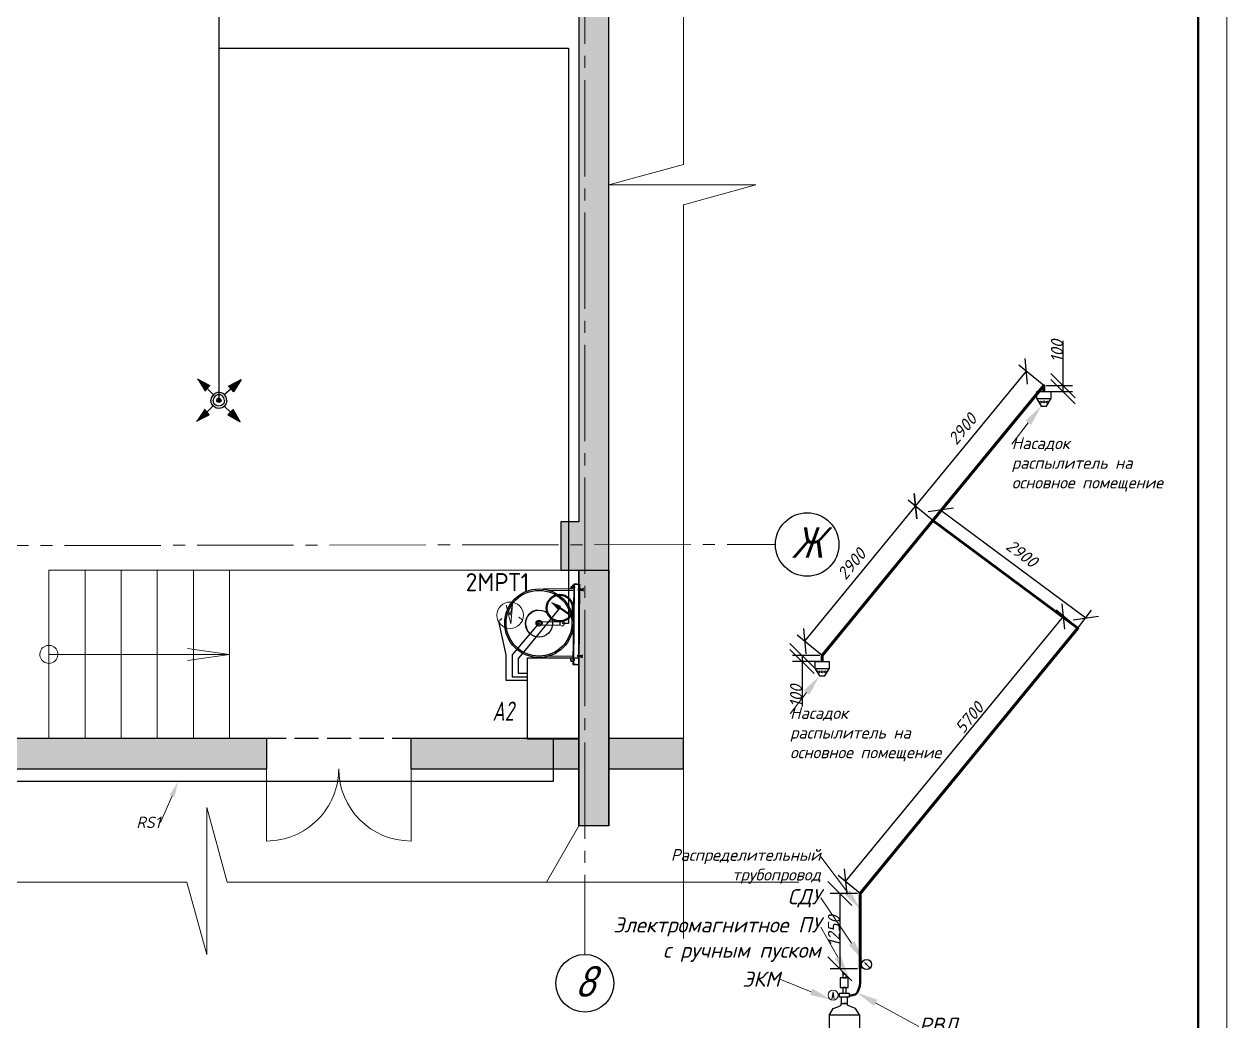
# Model space of a CAD drawing. Header units: millimetres. Extents: x -26895 to 107134, y 1241 to 21401.
# Drawn here: x 73860 to 83848, y 5458 to 13737 of the extents above; entities that cross this region are included whole.
import ezdxf
from ezdxf import colors
from ezdxf.entities.mleader import LeaderData, LeaderLine
from ezdxf.math import Vec2, Vec3

# ---------------------------------------------------------------- set-up
doc = ezdxf.new("R2010")
doc.units = ezdxf.units.MM
for name, pattern in [('CONTINUA', [0]), ('DASHED', [7, 5, -2, 0]), ('LTYPE_2', [270, 200, -70]), ('LTYPE_5', [1100, 800, -100, 100, -100]), ('штриховая', [0.75, 0.5, -0.25])]:
    doc.linetypes.add(name, pattern=pattern)
for name, color, linetype in [('FM', 6, 'Continuous'), ('JAM NOVEC SYSTEM PIPING', 3, 'Continuous'), ('NOZZLE', 4, 'Continuous'), ('SPRKDAT1', 30, 'Continuous'), ('АГПТ', 7, 'Continuous')]:
    doc.layers.add(name, color=color, linetype=linetype)
for name, color, linetype, lineweight, true_color in [('STANDARD', 18, 'Continuous', 25, 0x000000), ('Общий01', 18, 'Continuous', 13, 0x000000), ('Общий03', 18, 'Continuous', 25, 0x000000), ('Стена', 18, 'Continuous', 50, 0x000000)]:
    doc.layers.add(name, color=color, linetype=linetype, lineweight=lineweight, true_color=true_color)
doc.layers.add('ПС', color=1, linetype='Continuous', lineweight=50)
doc.styles.add('ARIALUNICODEMS', font='ARIALUNI.ttf')
doc.styles.get("Standard").update_dxf_attribs({"font": 'arial.ttf'})
doc.styles.add('Архитектурный', font='isocpeui.ttf')
doc.dimstyles.get("Standard").update_dxf_attribs({"dimtxt": 0.18, "dimasz": 0.18, "dimexe": 0.18, "dimexo": 0.0625, "dimgap": 0.09, "dimtad": 0, "dimtih": 1, "dimtoh": 1, "dimdec": 4, "dimzin": 0, "dimdsep": 46, "dimtxsty": 'Standard', "dimcen": 0.09, "dimadec": 0, "dimazin": 0, "dimtfac": 1, "dimtdec": 4, "dimtofl": 0, "dimtmove": 0, "dimatfit": 3, "dimfxl": 1, "dimtolj": 1, "dimtzin": 0, "dimarcsym": 0})

# ---------------------------------------------------------------- blocks, each defined once
blk = doc.blocks.new('щит01эт')
at = {"layer": 'АГПТ'}
h = blk.add_hatch(color=252, dxfattribs=at)
h.dxf.hatch_style = 1
h.paths.add_polyline_path([(-523351.99676, 497654.33584), (-523552.00448, 497654.33584), (-523552.0045, 495529.33588), (-523351.99676, 495529.33588)])
h.paths.add_polyline_path([(-522732.64126, 496254.33586), (-523351.99675, 496254.33586), (-523351.99675, 496004.3438), (-522732.64126, 496004.3438)])
h.paths.add_polyline_path([(-523552.00448, 497654.33584), (-523601.99674, 497654.33584), (-523601.99674, 495529.33588), (-523552.0045, 495529.33588)])
at = {"layer": 'Стена', "linetype": 'Continuous', "lineweight": 5}
for points in [[(-523351.99674, 498054.33583), (-523351.99669, 503654.3357), (-523601.99669, 503654.3357), (-523601.99675, 498054.33583)], [(-523751.99674, 497654.33584), (-523351.99675, 497654.33583), (-523351.99674, 498054.33583), (-523751.99673, 498054.33583)]]:
    blk.add_hatch(color=252, dxfattribs=at).paths.add_polyline_path(points)
h = blk.add_hatch(color=252, dxfattribs=at)
h.paths.add_polyline_path([(-526195.30239, 496254.34383), (-529702.00438, 496254.34386), (-529702.00438, 496004.34387), (-526195.30239, 496004.34383)])
h.paths.add_polyline_path([(-524995.30241, 496254.34381), (-524995.30241, 496004.34382), (-523602.00452, 496004.34381), (-523602.00452, 496254.3438)])
at = {"layer": 'STANDARD', "color": 252, "linetype": 'Continuous', "lineweight": 13}
for p, q in [((-528002.00451, 497654.34482), (-528002.00464, 496254.34485)), ((-528002.00451, 497654.34482), (-526502.00455, 497654.34452)), ((-527702.00452, 497654.34464), (-527702.00465, 496254.34482)), ((-527402.00453, 497654.34461), (-527402.00465, 496254.34479)), ((-527102.00453, 497654.34458), (-527102.00466, 496254.34475)), ((-526802.00454, 497654.34455), (-526802.00467, 496254.34472)), ((-526502.00455, 497654.34452), (-526502.00467, 496254.34469)), ((-528059.78008, 497002.16726), (-528066.78758, 496992.13577)), ((-528051.23408, 497010.92627), (-528059.78008, 497002.16726)), ((-528041.37758, 497018.17877), (-528051.23408, 497010.92627)), ((-528030.47258, 497023.73177), (-528041.37758, 497018.17877)), ((-528018.81008, 497027.43777), (-528030.47258, 497023.73177)), ((-528006.70008, 497029.19776), (-528018.81008, 497027.43777)), ((-527994.46508, 497028.96527), (-528006.70008, 497029.19776)), ((-527982.43058, 497026.74577), (-527994.46508, 497028.96527)), ((-527970.91757, 497022.59927), (-527982.43058, 497026.74577)), ((-527960.23207, 497016.63527), (-527970.91757, 497022.59927)), ((-527950.65857, 497009.01277), (-527960.23207, 497016.63527)), ((-527942.45157, 496999.93527), (-527950.65857, 497009.01277)), ((-527935.83057, 496989.64426), (-527942.45157, 496999.93527)), ((-526502.00461, 496954.3446), (-526852.00463, 497004.34461)), ((-528075.48858, 496969.34726), (-528076.95009, 496957.19776)), ((-528076.95009, 496957.19776), (-528076.41658, 496944.97176)), ((-528076.41658, 496944.97176), (-528073.90158, 496932.99576)), ((-528072.07058, 496981.09727), (-528075.48858, 496969.34726)), ((-528073.90158, 496932.99576), (-528069.47258, 496921.58826)), ((-528066.78758, 496992.13577), (-528072.07058, 496981.09727)), ((-528069.47258, 496921.58826), (-528063.24758, 496911.05276)), ((-528063.24758, 496911.05276), (-528055.39258, 496901.66926)), ((-528055.39258, 496901.66926), (-528046.11558, 496893.68876)), ((-528046.11558, 496893.68876), (-528035.66458, 496887.32275)), ((-528002.00458, 496954.34476), (-526502.00461, 496954.3446)), ((-527965.08757, 496889.05975), (-527954.96257, 496895.93226)), ((-527954.96257, 496895.93226), (-527946.08957, 496904.35976)), ((-527946.08957, 496904.35976), (-527938.70507, 496914.11776)), ((-527938.70507, 496914.11776), (-527933.00607, 496924.94676)), ((-527930.97107, 496978.41326), (-527935.83057, 496989.64426)), ((-527933.00607, 496924.94676), (-527929.14407, 496936.55876)), ((-527928.00257, 496966.54126), (-527930.97107, 496978.41326)), ((-527929.14407, 496936.55876), (-527927.22107, 496948.64426)), ((-527927.00457, 496954.34476), (-527928.00257, 496966.54126)), ((-527927.22107, 496948.64426), (-527927.00457, 496954.34526)), ((-526502.00461, 496954.3446), (-526877.00464, 496954.3446)), ((-526852.00463, 496904.3446), (-526502.00461, 496954.3446)), ((-528035.66458, 496887.32275), (-528024.31758, 496882.74126)), ((-528024.31758, 496882.74126), (-528012.37608, 496880.06576)), ((-528012.37608, 496880.06576), (-528000.15908, 496879.36776)), ((-528000.15908, 496879.36776), (-527987.99058, 496880.66576)), ((-527987.99058, 496880.66576), (-527976.19557, 496883.92526)), ((-527976.19557, 496883.92526), (-527965.08757, 496889.05975))]:
    blk.add_line(p, q, dxfattribs=at)
at = {"layer": 'АГПТ', "color": 252, "lineweight": 13}
for points in [[(-522732.64126, 494594.96877), (-522732.64126, 500686.39388), (-522132.64124, 500854.33576), (-523351.99672, 500854.33576), (-522732.64126, 501022.27765), (-522732.64126, 509334.35154)], [(-531235.65694, 495062.72859), (-526857.8279, 495062.72859), (-526689.88602, 494462.72857), (-526689.88602, 495682.08404), (-526521.94414, 495062.72859), (-521774.45974, 495062.72859)]]:
    blk.add_lwpolyline(points, dxfattribs=at)
at = {"layer": 'АГПТ', "color": 252}
for points in [[(-523351.99676, 495529.33588), (-523601.99674, 495529.33588), (-523601.99674, 497654.33584), (-523351.99676, 497654.33584)], [(-522732.64126, 496254.33586), (-523351.99675, 496254.33586), (-523351.99675, 496004.3438), (-522732.64126, 496004.3438)]]:
    blk.add_lwpolyline(points, close=True, dxfattribs=at)
at = {"layer": 'Общий01', "color": 252, "linetype": 'LTYPE_5', "lineweight": 5}
for p, q in [((-523552.00436, 509423.699), (-523552.00451, 494462.72854)), ((-531171.35983, 497854.34362), (-521968.955, 497866.36374))]:
    blk.add_line(p, q, dxfattribs=at)
at = {"layer": 'Общий01', "color": 252, "linetype": 'Continuous', "lineweight": 25}
for centre, radius in [((-521705.65336, 497866.70766), 263.30187), ((-523552.00451, 494222.7791), 239.94944)]:
    blk.add_circle(centre, radius, dxfattribs=at)
at = {"layer": 'Общий03', "color": 252, "linetype": 'Continuous', "lineweight": 5}
blk.add_line((-528002.00451, 497654.34482), (-523752.00464, 497654.34478), dxfattribs=at)
at = {"layer": 'Стена', "color": 252, "linetype": 'Continuous', "lineweight": 25}
for p, q in [((-523601.99669, 503654.3357), (-523601.99675, 498054.33583)), ((-523351.99674, 498054.33583), (-523351.99669, 503654.3357)), ((-523751.99673, 498054.33583), (-523751.99674, 497654.33584)), ((-523601.99675, 498054.33583), (-523751.99673, 498054.33583)), ((-523351.99675, 497654.33583), (-523351.99674, 498054.33583)), ((-523751.99674, 497654.33584), (-523601.99674, 497654.33584)), ((-523601.99674, 497654.33584), (-523601.99676, 495854.33588)), ((-523351.99675, 496254.33587), (-523351.99674, 497654.33583)), ((-526195.30239, 496254.34383), (-529702.00438, 496254.34386)), ((-526195.30239, 496254.34383), (-526195.30239, 496004.34383)), ((-524995.30241, 496004.34382), (-524995.30241, 496254.34381)), ((-523602.00452, 496254.3438), (-524995.30241, 496254.34381)), ((-523602.00452, 496004.34381), (-523602.00452, 496254.3438)), ((-523352.00452, 496254.3438), (-523352.00452, 496004.3438)), ((-523351.99676, 495854.33587), (-523351.99675, 496254.33587)), ((-529702.00438, 496004.34387), (-526195.30239, 496004.34383)), ((-524995.30241, 496004.34382), (-523602.00452, 496004.34381)), ((-523601.99676, 495854.33588), (-523601.99676, 495529.33588)), ((-523351.99676, 495529.33588), (-523351.99676, 495854.33587)), ((-523351.99676, 495529.33588), (-523601.99676, 495529.33588))]:
    blk.add_line(p, q, dxfattribs=at)
at = {"layer": 'Стена', "color": 252, "linetype": 'LTYPE_2', "lineweight": 25}
for p, q in [((-523601.99675, 496254.33587), (-529951.99661, 496254.33593)), ((-523601.99676, 495854.33588), (-523601.99675, 496254.33587)), ((-523351.99675, 496254.33587), (-523351.99676, 495854.33587))]:
    blk.add_line(p, q, dxfattribs=at)
at = {"layer": 'Стена', "color": 252, "linetype": 'Continuous', "lineweight": 5}
for p, q in [((-526195.30239, 496004.34383), (-526195.30239, 495404.34385)), ((-524995.30241, 496004.34382), (-524995.30242, 495404.34383)), ((-523601.99676, 495529.33588), (-523871.39262, 495062.72859))]:
    blk.add_line(p, q, dxfattribs=at)
for centre, start, end in [((-526195.30239, 496004.34383), 269.999999418, 0), ((-524995.30241, 496004.34382), 180, 269.999999418)]:
    blk.add_arc(centre, 599.99999, start, end, dxfattribs=at)
at = {"layer": 'Общий01', "color": 252, "linetype": 'Continuous', "lineweight": 25, "style": 'ARIALUNICODEMS', "oblique": 20, "width": 0.8}
for s, p in [('Ж', (-521834.57559, 497757.95767)), ('8', (-523629.69892, 494114.0291))]:
    blk.add_text(s, height=250, rotation=360, dxfattribs=at).set_placement(p)
blk = doc.blocks.new('*U38')
at = {"lineweight": 0}
blk.add_lwpolyline([(-292, -5), (5, -5), (5, 415), (-292, 415)], close=True, dxfattribs=at)
at = {"color": 0, "linetype": 'Continuous', "lineweight": 50}
blk.add_lwpolyline([(-272, 410), (0, 410), (0, 0), (-272, 0)], close=True, dxfattribs=at)
blk = doc.blocks.new('СДУ')
at = {"layer": 'ПС'}
h = blk.add_hatch(color=6, dxfattribs=at)
h.dxf.hatch_style = 1
h.paths.add_polyline_path([(4397121.1, 581569.6), (4397150.9, 581539.8), (4397201.8, 581620.5)])
at = {"layer": 'ПС', "color": 6, "elevation": -692.9}
blk.add_lwpolyline([(4397069.5, 581485.5), (4397137.3, 581553.3)], dxfattribs=at)
at = {"layer": 'ПС', "color": 6, "ltscale": 100}
blk.add_circle((4397136, 581554.7, -692.9), 110, dxfattribs=at)
blk = doc.blocks.new('ЭКМ')
at = {"color": 63, "linetype": 'DASHED'}
for points in [[(759475.6, -1374292.8), (759504.9, -1374315.5)], [(759676.9, -1374298.6), (759646.4, -1374319.5)]]:
    blk.add_lwpolyline(points, dxfattribs=at)
at = {"color": 63, "lineweight": 20}
for points in [[(759577, -1374270), (759546, -1374426), (759575, -1374340)], [(759577, -1374270), (759599, -1374427.5), (759575, -1374340)]]:
    blk.add_lwpolyline(points, dxfattribs=at)
blk.add_circle((759575, -1374340), 110, dxfattribs=at)
blk = doc.blocks.new('360 NOZZLE')
at = {"color": 244, "ltscale": 5, "true_color": 0x991b1e}
for p, q in [((-98.2, 98.2), (-46.5, 46.5)), ((98.2, 98.2), (46.5, 46.5)), ((-96.1, -99.1), (-48, -44)), ((96.1, -99.1), (48, -44))]:
    blk.add_line(p, q, dxfattribs=at)
at = {"color": 244, "ltscale": 5, "true_color": 0x991b1e, "extrusion": (0, 0, -1)}
for major_axis, start_param, end_param in [((33.2, -33.2), 0.785398, 3.926991), ((12.7, 12.7), 2.356194, 5.497787), ((12.7, 12.7), 2.356194, 5.497787), ((9.5, -9.5), 0.785398, 3.926991), ((9.5, -9.5), 0.785398, 3.926991), ((7.92, -7.92), 0.785398, 3.926991), ((6.33, -6.33), 0.785398, 3.926991), ((4.75, 4.75), 2.356194, 5.497787)]:
    blk.add_ellipse((0, 0), major_axis=major_axis, ratio=1, start_param=start_param, end_param=end_param, dxfattribs=at)
at = {"color": 244, "ltscale": 5, "true_color": 0x991b1e}
for major_axis, start_param, end_param in [((-33.2, -33.2), 0.785398, 3.926991), ((-12.7, 12.7), 2.356194, 5.497787), ((-12.7, 12.7), 2.356194, 5.497787), ((-9.5, -9.5), 0.785398, 3.926991), ((-9.5, -9.5), 0.785398, 3.926991), ((-7.92, -7.92), 0.785398, 3.926991), ((-6.33, -6.33), 0.785398, 3.926991), ((-4.75, 4.75), 2.356194, 5.497787)]:
    blk.add_ellipse((0, 0), major_axis=major_axis, ratio=1, start_param=start_param, end_param=end_param, dxfattribs=at)
at = {"layer": 'NOZZLE', "color": 244, "true_color": 0x991b1e}
for p, q in [((-174.9, 183.4), (-122.1, 77.3)), ((-122.1, 77.3), (-74.3, 119.1)), ((122.1, 77.3), (74.3, 119.1)), ((174.9, 183.4), (122.1, 77.3)), ((-118.5, -76.7), (-175.9, -181.4)), ((-73.6, -121.6), (-118.5, -76.7)), ((73.6, -121.6), (118.5, -76.7)), ((118.5, -76.7), (175.9, -181.4)), ((-175.9, -181.4), (-73.6, -121.6)), ((175.9, -181.4), (73.6, -121.6))]:
    blk.add_line(p, q, dxfattribs=at)
for points in [[(-74.3, 119.1), (-174.9, 183.4), (-122.1, 77.3)], [(-93.9, 108.6), (-108.6, 93.9), (-145.2, 145.2)], [(74.3, 119.1), (174.9, 183.4), (122.1, 77.3)], [(93.9, 108.6), (108.6, 93.9), (145.2, 145.2)], [(-118.5, -76.7), (-175.9, -181.4), (-73.6, -121.6)], [(118.5, -76.7), (175.9, -181.4), (73.6, -121.6)]]:
    blk.add_solid(points, dxfattribs=at)
at = {"layer": 'SPRKDAT1', "color": 244, "ltscale": 5, "true_color": 0x991b1e, "extrusion": (0, 0, -1)}
for start_param, end_param in [(0.785398, 3.926991), (2.356194, 3.926991), (0.785398, 2.356194)]:
    blk.add_ellipse((0, 0), major_axis=(46.5, -46.5), ratio=1, start_param=start_param, end_param=end_param, dxfattribs=at)
at = {"layer": 'SPRKDAT1', "color": 244, "ltscale": 5, "true_color": 0x991b1e}
for start_param, end_param in [(0.785398, 3.926991), (2.356194, 3.926991), (0.785398, 2.356194)]:
    blk.add_ellipse((0, 0), major_axis=(-46.5, -46.5), ratio=1, start_param=start_param, end_param=end_param, dxfattribs=at)
blk = doc.blocks.new('насадок')
at = {"layer": 'АГПТ', "color": 5, "linetype": 'ByBlock', "lineweight": 30}
for points in [[(4552759, 918817), (4552927, 918817), (4552927, 918731), (4552759, 918731)], [(4552812, 918645), (4552874, 918645), (4552927, 918731), (4552759, 918731)]]:
    blk.add_lwpolyline(points, close=True, dxfattribs=at)
for centre in [(4552802, 918693), (4552843, 918695), (4552884, 918693)]:
    blk.add_circle(centre, 11.4, dxfattribs=at)
blk = doc.blocks.new('_OBLIQUE')
at = {"color": 0, "linetype": 'ByBlock'}
blk.add_line((-0.5, -0.5), (0.5, 0.5), dxfattribs=at)
blk = doc.blocks.new('*D60')
at = {"layer": 'Defpoints', "color": 0, "transparency": 16777216}
for p in [(80801.3, 6516.6), (80634.3, 5891.6), (80801.3, 5891.6)]:
    blk.add_point(p, dxfattribs=at)
at = {"layer": 'АГПТ', "color": 44, "lineweight": -2, "transparency": 16777216}
for p, q in [((80781.3, 6516.6), (80554.3, 6516.6)), ((80634.3, 6516.6), (80634.3, 5891.6)), ((80781.3, 5891.6), (80554.3, 5891.6))]:
    blk.add_line(p, q, dxfattribs=at)
at = {"layer": 'АГПТ', "color": 44, "lineweight": -2, "transparency": 16777216, "xscale": 200, "yscale": 200, "zscale": 200}
for p, rotation in [((80634.3, 6516.6), 90), ((80634.3, 5891.6), 270)]:
    blk.add_blockref('_OBLIQUE', p, dxfattribs=dict(at, rotation=rotation))
at = {"layer": 'АГПТ', "color": 44, "lineweight": 15, "transparency": 16777216, "insert": (80584.2, 6204.1), "char_height": 100, "attachment_point": 5, "rotation": 90, "style": 'Архитектурный'}
blk.add_mtext('\\A1;1250', dxfattribs=at)
blk = doc.blocks.new('*D61')
at = {"layer": 'Defpoints', "color": 0, "transparency": 16777216}
for p in [(82490.3, 8817.5), (82610.6, 8718.6), (80801.3, 6516.6)]:
    blk.add_point(p, dxfattribs=at)
at = {"layer": 'АГПТ', "color": 44, "lineweight": -2, "transparency": 16777216}
for p, q in [((80680.9, 6615.5), (82490.3, 8817.5)), ((82610.6, 8718.6), (82428.5, 8868.3)), ((80801.2, 6516.6), (80619.1, 6666.3))]:
    blk.add_line(p, q, dxfattribs=at)
at = {"layer": 'АГПТ', "color": 44, "lineweight": -2, "transparency": 16777216, "xscale": 150, "yscale": 150, "zscale": 150}
for p, rotation in [((82490.3, 8817.5), 50.58955204131522), ((80680.9, 6615.5), 230.5895520413152)]:
    blk.add_blockref('_OBLIQUE', p, dxfattribs=dict(at, rotation=rotation))
at = {"layer": 'АГПТ', "color": 44, "lineweight": 15, "transparency": 16777216, "insert": (81708.7, 7975.6), "char_height": 100, "attachment_point": 5, "rotation": 50.58955, "style": 'Архитектурный'}
blk.add_mtext('\\A1;5700', dxfattribs=at)
blk = doc.blocks.new('*D62')
at = {"layer": 'Defpoints', "color": 0, "transparency": 16777216}
for p in [(80486.4, 8493.3), (80319.4, 8443.3), (80486.4, 8443.3)]:
    blk.add_point(p, dxfattribs=at)
at = {"layer": 'АГПТ', "color": 44, "lineweight": -2, "transparency": 16777216}
for p, q in [((80466.4, 8493.3), (80239.4, 8493.3)), ((80319.4, 8493.3), (80319.4, 8443.3)), ((80466.4, 8443.3), (80239.4, 8443.3)), ((80319.4, 8443.3), (80319.4, 8069.9))]:
    blk.add_line(p, q, dxfattribs=at)
at = {"layer": 'АГПТ', "color": 44, "lineweight": -2, "transparency": 16777216, "xscale": 200, "yscale": 200, "zscale": 200}
for p, rotation in [((80319.4, 8493.3), 90), ((80319.4, 8443.3), 270)]:
    blk.add_blockref('_OBLIQUE', p, dxfattribs=dict(at, rotation=rotation))
at = {"layer": 'АГПТ', "color": 44, "lineweight": 15, "transparency": 16777216, "insert": (80269.3, 8156.6), "char_height": 100, "attachment_point": 5, "rotation": 90, "style": 'Архитектурный'}
blk.add_mtext('\\A1;100', dxfattribs=at)
blk = doc.blocks.new('*D63')
at = {"layer": 'Defpoints', "color": 0, "transparency": 16777216}
for p in [(81262, 9732.6), (81406.9, 9613.6), (80486.4, 8493.3)]:
    blk.add_point(p, dxfattribs=at)
at = {"layer": 'АГПТ', "color": 44, "lineweight": -2, "transparency": 16777216}
for p, q in [((80341.5, 8612.3), (81262, 9732.6)), ((81406.9, 9613.6), (81200.2, 9783.4)), ((80486.3, 8493.3), (80279.7, 8663.1))]:
    blk.add_line(p, q, dxfattribs=at)
at = {"layer": 'АГПТ', "color": 44, "lineweight": -2, "transparency": 16777216, "xscale": 150, "yscale": 150, "zscale": 150}
for p, rotation in [((81262, 9732.6), 50.58955204131206), ((80341.5, 8612.3), 230.5895520413121)]:
    blk.add_blockref('_OBLIQUE', p, dxfattribs=dict(at, rotation=rotation))
at = {"layer": 'АГПТ', "color": 44, "lineweight": 15, "transparency": 16777216, "insert": (80731.1, 9252.8), "char_height": 100, "attachment_point": 5, "rotation": 50.58955, "style": 'Архитектурный'}
blk.add_mtext('\\A1;2900', dxfattribs=at)
blk = doc.blocks.new('щит-аксон')
at = {"layer": 'АГПТ', "color": 244, "lineweight": 60, "true_color": 0x991b1e}
for points in [[(-609245, 563876), (-607404, 566117), (-607404, 566017)], [(-609245, 563876), (-611086, 561635)], [(-606837, 562086), (-609245, 563876)], [(-610456, 556432), (-610456, 557682), (-606837, 562086), (-606837, 562086)], [(-611086, 561635), (-611086, 561535)]]:
    blk.add_lwpolyline(points, dxfattribs=at)
blk = doc.blocks.new('*D64')
at = {"layer": 'Defpoints', "color": 0, "transparency": 16777216}
for p in [(82182.6, 10852.9), (82327.5, 10733.9), (81406.9, 9613.6)]:
    blk.add_point(p, dxfattribs=at)
at = {"layer": 'АГПТ', "color": 44, "lineweight": -2, "transparency": 16777216}
for p, q in [((82327.4, 10733.9), (82120.8, 10903.7)), ((81262, 9732.6), (82182.6, 10852.9)), ((81406.9, 9613.6), (81200.2, 9783.4))]:
    blk.add_line(p, q, dxfattribs=at)
at = {"layer": 'АГПТ', "color": 44, "lineweight": -2, "transparency": 16777216, "xscale": 150, "yscale": 150, "zscale": 150}
for p, rotation in [((82182.6, 10852.9), 50.58955204131206), ((81262, 9732.6), 230.5895520413121)]:
    blk.add_blockref('_OBLIQUE', p, dxfattribs=dict(at, rotation=rotation))
at = {"layer": 'АГПТ', "color": 44, "lineweight": 15, "transparency": 16777216, "insert": (81651.7, 10373.1), "char_height": 100, "attachment_point": 5, "rotation": 50.58955, "style": 'Архитектурный'}
blk.add_mtext('\\A1;2900', dxfattribs=at)
blk = doc.blocks.new('*D65')
at = {"layer": 'Defpoints', "color": 0, "transparency": 16777216}
for p in [(81406.9, 9613.6), (82675.1, 8805.2), (82610.6, 8718.6)]:
    blk.add_point(p, dxfattribs=at)
at = {"layer": 'АГПТ', "color": 44, "lineweight": -2, "transparency": 16777216}
for p, q in [((81407, 9613.6), (81519.1, 9764.5)), ((81471.4, 9700.3), (82675.1, 8805.2)), ((82610.7, 8718.6), (82722.8, 8869.4))]:
    blk.add_line(p, q, dxfattribs=at)
at = {"layer": 'АГПТ', "color": 44, "lineweight": -2, "transparency": 16777216, "xscale": 150, "yscale": 150, "zscale": 150}
for p, rotation in [((81471.4, 9700.3), 143.3671589421999), ((82675.1, 8805.2), 323.3671589421999)]:
    blk.add_blockref('_OBLIQUE', p, dxfattribs=dict(at, rotation=rotation))
at = {"layer": 'АГПТ', "color": 44, "lineweight": 15, "transparency": 16777216, "insert": (82145, 9340.1), "char_height": 100, "attachment_point": 5, "rotation": 323.36716, "style": 'Архитектурный'}
blk.add_mtext('\\A1;2900', dxfattribs=at)
blk = doc.blocks.new('*D66')
at = {"layer": 'Defpoints', "color": 0, "transparency": 16777216}
for p in [(82327.5, 10733.9), (82327.5, 10683.9), (82486.6, 10683.9)]:
    blk.add_point(p, dxfattribs=at)
at = {"layer": 'АГПТ', "color": 44, "lineweight": -2, "transparency": 16777216}
for p, q in [((82486.6, 10733.9), (82486.6, 11107.2)), ((82347.5, 10733.9), (82566.6, 10733.9)), ((82486.6, 10683.9), (82486.6, 10733.9)), ((82347.5, 10683.9), (82566.6, 10683.9))]:
    blk.add_line(p, q, dxfattribs=at)
at = {"layer": 'АГПТ', "color": 44, "lineweight": -2, "transparency": 16777216, "xscale": 200, "yscale": 200, "zscale": 200}
for p, rotation in [((82486.6, 10733.9), 90), ((82486.6, 10683.9), 270)]:
    blk.add_blockref('_OBLIQUE', p, dxfattribs=dict(at, rotation=rotation))
at = {"layer": 'АГПТ', "color": 44, "lineweight": 15, "transparency": 16777216, "insert": (82436.5, 11020.6), "char_height": 100, "attachment_point": 5, "rotation": 90, "style": 'Архитектурный'}
blk.add_mtext('\\A1;100', dxfattribs=at)

msp = doc.modelspace()

# ---------------------------------------------------------------- hatches: boundary and pattern name
h = msp.add_hatch(color=6)
h.dxf.hatch_style = 1
h.paths.add_polyline_path([(80861, 5932.8), (80849.7, 5921.6), (80830.5, 5952.1)])

# ---------------------------------------------------------------- linework, layer by layer
at = {"color": 1, "ltscale": 100}
for p, q in [((80645.8, 5588.2), (80645.8, 5602.6)), ((80645.8, 5602.6), (80677.9, 5602.6)), ((80696.7, 5602.6), (80664.6, 5602.6)), ((80696.7, 5588.2), (80696.7, 5602.6)), ((80546.5, 5509.9), (80578.5, 5560.6)), ((80578.5, 5560.6), (80615.9, 5575.9)), ((80615.9, 5575.9), (80645.8, 5588.2)), ((80726.6, 5575.9), (80696.7, 5588.2)), ((80763.9, 5560.6), (80726.6, 5575.9)), ((80795.9, 5509.9), (80763.9, 5560.6))]:
    msp.add_line(p, q, dxfattribs=at)
at = {"color": 244, "linetype": 'штриховая', "lineweight": 30, "true_color": 0x991b1e}
msp.add_lwpolyline([(80801.3, 5891.6), (80801.3, 6106.9)], dxfattribs=at)
at = {"color": 6}
msp.add_lwpolyline([(80880.5, 5901), (80854.8, 5926.7)], dxfattribs=at)
at = {"color": 1, "ltscale": 100}
for points in [[(80637.2, 5735.9), (80701.2, 5735.9), (80701.2, 5816.6), (80637.2, 5816.6)], [(80657.9, 5689.2), (80685.2, 5689.2), (80685.2, 5735.9), (80657.9, 5735.9)], [(80711.9, 5655.2), (80630.5, 5655.2), (80630.5, 5689.2), (80711.9, 5689.2)], [(80645.8, 5602.6), (80696.7, 5602.6), (80696.7, 5655.2), (80645.8, 5655.2)], [(80795.9, 4883.1), (80546.5, 4883.1), (80546.5, 5509.9), (80795.9, 5509.9)]]:
    msp.add_lwpolyline(points, close=True, dxfattribs=at)
at = {"color": 42, "lineweight": 20}
for points in [[(80578.3, 5698.7), (80566.6, 5639.7), (80577.5, 5672.2)], [(80578.3, 5698.7), (80586.6, 5639.2), (80577.5, 5672.2)]]:
    msp.add_lwpolyline(points, dxfattribs=at)
at = {"color": 1}
for centre, radius in [((78135.6, 8761.1), 285), ((78135.6, 8761.1, 949.3), 272.9)]:
    msp.add_circle(centre, radius, dxfattribs=at)
at = {"color": 6, "ltscale": 100}
msp.add_circle((80855.3, 5927.2), 41.6, dxfattribs=at)
at = {"color": 42, "lineweight": 20}
msp.add_circle((80577.5, 5672.2), 41.6, dxfattribs=at)
at = {"color": 1, "lineweight": 50}
msp.add_open_spline([(80711.9, 5670.3), (80729.7, 5670.7), (80766.7, 5671.4), (80804.5, 5739.8), (80800.8, 5813.7), (80801.1, 5869.9), (80801.3, 5891.6)], degree=3, knots=[0, 0, 0, 0, 49.94257, 103.994143, 207.345698, 272.489153, 272.489153, 272.489153, 272.489153], dxfattribs=at)
at = {"layer": 'FM', "color": 1}
for p, q in [((78409.3, 9044.8), (78172.9, 9045.5, -949.3)), ((78423.2, 9031.1), (78222, 9032.6, -4804.9)), ((78409.6, 9074), (78409.3, 9044.8)), ((78423.6, 9073.9), (78409.6, 9074)), ((78423.6, 9073.9), (78409.6, 9074)), ((78423.6, 9073.9), (78409.6, 9074)), ((78423.6, 9073.9), (78409.6, 9074)), ((78423.7, 9085.7), (78416.8, 8418.9)), ((78428.3, 9085.7), (78421.3, 8418.9)), ((78451.3, 9085.4), (78423.7, 9085.7)), ((78423.7, 9085.7), (78472.9, 9085.2)), ((78423.7, 9085.7), (78472.9, 9085.2)), ((78451.3, 9085.4), (78423.7, 9085.7)), ((78423.7, 9085.7), (78472.9, 9085.2)), ((78423.7, 9085.7), (78472.9, 9085.2)), ((78451.3, 9085.4), (78423.7, 9085.7)), ((78423.7, 9085.7), (78472.9, 9085.2)), ((78423.7, 9085.7), (78472.9, 9085.2)), ((78451.3, 9085.4), (78423.7, 9085.7)), ((78423.7, 9085.7), (78472.9, 9085.2)), ((78423.7, 9085.7), (78472.9, 9085.2)), ((78451.3, 9085.4), (78423.7, 9085.7)), ((78423.7, 9085.7), (78472.9, 9085.2)), ((78423.7, 9085.7), (78472.9, 9085.2)), ((78451.3, 9085.4), (78423.7, 9085.7)), ((78423.7, 9085.7), (78472.9, 9085.2)), ((78423.7, 9085.7), (78472.9, 9085.2)), ((78427.9, 9054.5), (78434.2, 9054.4)), ((78428, 9063.3), (78434.3, 9063.3)), ((78434.2, 9054.4), (78434.3, 9063.3)), ((78469.4, 9085.2), (78462.5, 8418.4)), ((78472.9, 9085.2), (78466, 8418.4)), ((78469, 9040.8), (78469, 9040.8)), ((78473, 9045.2), (78488.7, 9045.1)), ((78473, 9036.6), (78491.2, 9036.4)), ((78155.8, 8746.7), (78313.8, 8745, 949.3)), ((78156.1, 8775.1), (78314.1, 8773.4, 949.3)), ((78467.3, 8491.8), (78480.7, 8491.7)), ((78403.3, 8471.5), (78172.8, 8474.8, -949.3)), ((78417.5, 8484.9), (78214.9, 8487.4, -4858.9)), ((78403, 8442.3), (78403.3, 8471.5)), ((78417.1, 8442.1), (78403, 8442.2)), ((78417.1, 8442.1), (78403, 8442.2)), ((78444.4, 8418.6), (78416.8, 8418.9)), ((78416.8, 8418.9), (78466, 8418.4)), ((78416.8, 8418.9), (78466, 8418.4)), ((78444.4, 8418.6), (78416.8, 8418.9)), ((78416.8, 8418.9), (78466, 8418.4)), ((78416.8, 8418.9), (78466, 8418.4)), ((78444.4, 8418.6), (78416.8, 8418.9)), ((78416.8, 8418.9), (78466, 8418.4)), ((78416.8, 8418.9), (78466, 8418.4)), ((78444.4, 8418.6), (78416.8, 8418.9)), ((78416.8, 8418.9), (78466, 8418.4)), ((78416.8, 8418.9), (78466, 8418.4)), ((78444.4, 8418.6), (78416.8, 8418.9)), ((78416.8, 8418.9), (78466, 8418.4)), ((78416.8, 8418.9), (78466, 8418.4)), ((78444.4, 8418.6), (78416.8, 8418.9)), ((78416.8, 8418.9), (78466, 8418.4)), ((78416.8, 8418.9), (78466, 8418.4)), ((78444.4, 8418.6), (78416.8, 8418.9)), ((78416.8, 8418.9), (78466, 8418.4)), ((78416.8, 8418.9), (78466, 8418.4)), ((78444.4, 8418.6), (78416.8, 8418.9)), ((78416.8, 8418.9), (78466, 8418.4)), ((78416.8, 8418.9), (78466, 8418.4)), ((78444.4, 8418.6), (78416.8, 8418.9)), ((78416.8, 8418.9), (78466, 8418.4)), ((78416.8, 8418.9), (78466, 8418.4)), ((78444.4, 8418.6), (78416.8, 8418.9)), ((78416.8, 8418.9), (78466, 8418.4)), ((78416.8, 8418.9), (78466, 8418.4)), ((78444.4, 8418.6), (78416.8, 8418.9)), ((78416.8, 8418.9), (78466, 8418.4)), ((78416.8, 8418.9), (78466, 8418.4)), ((78444.4, 8418.6), (78416.8, 8418.9)), ((78416.8, 8418.9), (78466, 8418.4)), ((78416.8, 8418.9), (78466, 8418.4)), ((78421.7, 8452.6), (78427.9, 8452.5)), ((78421.8, 8461.4), (78428, 8461.3)), ((78428, 8461.3), (78427.9, 8452.5)), ((78467.2, 8483.2), (78483.2, 8483))]:
    msp.add_line(p, q, dxfattribs=at)
for points in [[(78403.6, 9052.6), (78403.7, 9066.4), (78409.5, 9066.3), (78409.4, 9052.5)], [(78423.3, 9048.5), (78423.5, 9069.1), (78428.1, 9069), (78427.9, 9048.5)], [(78463.1, 9034), (78463.2, 9047.8), (78469, 9047.7), (78468.9, 9033.9)], [(78457.3, 8480.6), (78457.5, 8494.4), (78463.3, 8494.3), (78463.1, 8480.5)], [(78397.5, 8463.8), (78397.3, 8450), (78403.1, 8450), (78403.3, 8463.8)], [(78417.3, 8467.5), (78417, 8446.9), (78421.6, 8446.9), (78421.8, 8467.4)]]:
    msp.add_lwpolyline(points, close=True, dxfattribs=at)
msp.add_lwpolyline([(78132.7, 8759.1), (78128.2, 8759.2), (78128.3, 8763.7), (78133.3, 8763.6)], dxfattribs=at)
msp.add_lwpolyline([(78132.7, 8759.1), (78128.2, 8759.2), (78128.3, 8763.7), (78133.3, 8763.6)], dxfattribs=at)
for centre, radius in [((78135.5, 8757.7), 112.5), ((78135.5, 8757.7), 112.5), ((78135.6, 8761.1), 24.8), ((78135.6, 8761.1), 24.8), ((78135.6, 8761.1), 16), ((78135.6, 8761.1), 16), ((78135.6, 8761.1), 3.44), ((78135.6, 8761.1), 3.44)]:
    msp.add_circle(centre, radius, dxfattribs=at)
for centre, radius, start, end in [((78490.2, 9062.5), 17.5, 265.18559, 327.45508), ((78489.7, 9018.9), 17.5, 31.35322, 85.18559), ((78492.7, 9052.9), 12.3, 273.46887, 0.73972), ((78492.4, 9028.5), 12.3, 358.06859, 85.33944), ((78136.1, 8758.9, -4800.1), 112.2, 95.77408, 184.99154), ((78135.9, 8759, -4814.8), 112.1, 185.06263, 263.9521), ((78327.1, 8759.1, 949.3), 19.4, 132.20521, 226.6031), ((78327.1, 8759.1, 949.3), 19.4, 258.34375, 100.46456), ((78482.2, 8509.1), 17.5, 265.18559, 327.45508), ((78484.6, 8499.6), 12.3, 273.46887, 0.73972), ((78481.7, 8465.6), 17.5, 31.35322, 85.18559), ((78484.4, 8475.1), 12.3, 358.06859, 85.33944)]:
    msp.add_arc(centre, radius, start, end, dxfattribs=at)
at = {"layer": 'АГПТ', "color": 6, "lineweight": 30, "elevation": 949.3}
msp.add_lwpolyline([(78252.8, 7798.5), (78252.8, 7446.9), (72029.4, 7446.9), (72029.4, 19423.2), (71516, 19423.2)], dxfattribs=at)
at = {"layer": 'АГПТ', "color": 244, "true_color": 0x991b1e}
for points in [[(75477.2, 16458.7), (75477.2, 13534.9)], [(75477.2, 13534.9), (78380, 13534.9), (78380, 8758.9), (78327.1, 8759.1)], [(75477.2, 13534.9), (75477.2, 10611.1)]]:
    msp.add_lwpolyline(points, dxfattribs=at)
at = {"layer": 'АГПТ', "color": 9, "true_color": 0xafd9aa, "elevation": 949.3}
msp.add_lwpolyline([(78308.5, 8888.2), (78033.2, 8553.4), (77963, 8468), (77963, 8345.5), (78041, 8345.5)], dxfattribs=at)
at = {"layer": 'АГПТ', "color": 67, "true_color": 0x727430, "elevation": -4800.1}
msp.add_lwpolyline([(77798.4, 8776.2), (77860.5, 8498.7), (77860.5, 8287.3), (78041, 8287.3)], dxfattribs=at)
at = {"layer": 'АГПТ', "color": 5}
msp.add_lwpolyline([(78136.2, 8764.5), (77912.8, 8498.7), (77912.8, 8316.8), (78041, 8316.8)], dxfattribs=at)
at = {"layer": 'АГПТ', "color": 1, "elevation": 949.3}
msp.add_lwpolyline([(78464.7, 8473), (78464.7, 7798.5), (78041, 7798.5), (78041, 8473)], close=True, dxfattribs=at)
at = {"layer": 'АГПТ', "color": 1, "linetype": 'штриховая', "lineweight": 30}
msp.add_lwpolyline([(80813.8, 5927.2), (80801.3, 5927.2)], dxfattribs=at)
at = {"layer": 'АГПТ', "color": 251, "linetype": 'ByBlock', "lineweight": 5}
msp.add_lwpolyline([(80896.9, 5927.2), (80901.6, 5927.2), (80901.6, 5927.2), (80896.9, 5927.2)], close=True, dxfattribs=at)
at = {"layer": 'АГПТ', "color": 5, "linetype": 'ByBlock', "lineweight": 30}
msp.add_lwpolyline([(80670.9, 5844), (80657.5, 5865.8), (80652.1, 5862.4), (80663.4, 5844)], dxfattribs=at)
msp.add_lwpolyline([(80657.9, 5816.6), (80685.2, 5816.6), (80685.2, 5844), (80657.9, 5844)], close=True, dxfattribs=at)
at = {"layer": 'АГПТ', "color": 251, "linetype": 'ByBlock', "lineweight": 30}
msp.add_lwpolyline([(80630.5, 5674.6), (80619.1, 5674.6), (80619.1, 5669.8), (80630.5, 5669.8)], close=True, dxfattribs=at)

# ---------------------------------------------------------------- block references
at = {"xscale": 48, "yscale": 48, "zscale": 48}
msp.add_blockref('*U38', (83607.6, 1481.4), dxfattribs=at)
at = {"color": 3, "lineweight": 30, "rotation": 185.3961934782521}
msp.add_blockref('ЭКМ', (963350.6, -1287990.1, -4800.1), dxfattribs=at)
at = {"layer": 'JAM NOVEC SYSTEM PIPING', "color": 3, "xscale": -1, "rotation": 88.9602076062895}
msp.add_blockref('360 NOZZLE', (75477.2, 10611.1), dxfattribs=at)
at = {"layer": 'АГПТ'}
msp.add_blockref('щит01эт', (602068, -488452), dxfattribs=at)
at = {"layer": 'АГПТ', "color": 44, "lineweight": 15, "xscale": 0.5, "yscale": 0.5, "zscale": 0.5}
msp.add_blockref('щит-аксон', (386029.4, -272324.4), dxfattribs=at)
at = {"layer": 'АГПТ', "color": 251, "linetype": 'ByBlock', "lineweight": 5, "xscale": 0.7, "yscale": 0.7, "zscale": 0.7}
for p in [(-3104662.5, -632487.9), (-3106503.7, -634728.5)]:
    msp.add_blockref('насадок', p, dxfattribs=at)
at = {"layer": 'АГПТ', "color": 1, "linetype": 'DASHED', "rotation": 100.3826851417767}
msp.add_blockref('СДУ', (1442799.9, -4211441.6, 1642.2), dxfattribs=at)

# ---------------------------------------------------------------- texts
at = {"layer": 'АГПТ', "linetype": 'DASHED', "attachment_point": 1, "style": 'Архитектурный'}
for s, insert, char_height in [('{\\fGOST Common|b0|i0|c204|p34;\\C0;2МРТ1}', (77525.9, 9177), 150), ('{\\W0.7;А2}', (77749.4, 8110.9, -949.3), 160)]:
    msp.add_mtext_dynamic_manual_height_columns(s, width=2688.671, gutter_width=1, heights=[0], dxfattribs=dict(at, insert=insert, char_height=char_height))

# ---------------------------------------------------------------- dimensions: what is measured, and where the dimension line sits
at = {"layer": 'АГПТ', "color": 44, "lineweight": 15}
dim = msp.add_linear_dim(base=(82486.6, 10683.9), p1=(82327.5, 10733.9), p2=(82327.5, 10683.9), angle=90, text='100', dimstyle='Standard', override={"dimtxt": 100, "dimasz": 200, "dimexe": 80, "dimexo": 20, "dimtad": 1, "dimtih": 0, "dimtoh": 0, "dimdec": 0, "dimtxsty": 'Архитектурный', "dimblk1": 'OBLIQUE', "dimblk2": 'OBLIQUE', "dimsah": 1, "dimclrd": 44, "dimclre": 44, "dimclrt": 44}, dxfattribs=at)
dim.commit()
dim.dimension.update_dxf_attribs({"geometry": '*D66', "text_midpoint": (82486.6, 11020.6), "dimtype": 160})
at = {"layer": 'АГПТ', "lineweight": 15}
for base, p1, p2, angle, text, picture, middle in [((82182.6, 10852.9), (81406.9, 9613.6), (82327.5, 10733.9), 50.58955, '2900', '*D64', (81651.7, 10373.1)), ((81262, 9732.6), (80486.4, 8493.3), (81406.9, 9613.6), 50.58955, '2900', '*D63', (80731.1, 9252.8)), ((82675.1, 8805.2), (81406.9, 9613.6), (82610.6, 8718.6), 323.36716, '2900', '*D65', (82145, 9340.1)), ((82490.3, 8817.5), (80801.3, 6516.6), (82610.6, 8718.6), 50.58955, '5700', '*D61', (81708.7, 7975.6))]:
    dim = msp.add_linear_dim(base=base, p1=p1, p2=p2, angle=angle, text=text, dimstyle='Standard', override={"dimtxt": 100, "dimasz": 150, "dimexe": 80, "dimtih": 0, "dimdec": 0, "dimtxsty": 'Архитектурный', "dimblk1": 'OBLIQUE', "dimblk2": 'OBLIQUE', "dimsah": 1, "dimclrd": 44, "dimclre": 44, "dimclrt": 44, "dimtofl": 1, "dimtmove": 1}, dxfattribs=at)
    dim.commit()
    dim.dimension.update_dxf_attribs({"geometry": picture, "text_midpoint": middle, "dimtype": 161})
at = {"layer": 'АГПТ', "color": 44, "lineweight": 15}
for base, p1, p2, text, picture, middle in [((80319.4, 8443.3), (80486.4, 8493.3), (80486.4, 8443.3), '100', '*D62', (80269.3, 8156.6)), ((80634.3, 5891.6), (80801.3, 6516.6), (80801.3, 5891.6), '1250', '*D60', (80584.2, 6204.1))]:
    dim = msp.add_linear_dim(base=base, p1=p1, p2=p2, angle=90, text=text, dimstyle='Standard', override={"dimtxt": 100, "dimasz": 200, "dimexe": 80, "dimexo": 20, "dimtad": 1, "dimtih": 0, "dimtoh": 0, "dimdec": 0, "dimtxsty": 'Архитектурный', "dimblk1": 'OBLIQUE', "dimblk2": 'OBLIQUE', "dimsah": 1, "dimclrd": 44, "dimclre": 44, "dimclrt": 44}, dxfattribs=at)
    dim.commit()
    dim.dimension.update_dxf_attribs({"geometry": picture, "text_midpoint": middle})

# ---------------------------------------------------------------- leaders
at = {"layer": 'АГПТ', "color": 0, "linetype": 'Continuous', "lineweight": 15}
ml = msp.add_multileader_mtext('Standard', dxfattribs=at)
ml.set_content('Насадок \\Pраспылитель на \\Pосновное помещение', style='Архитектурный')
ml.set_leader_properties(color=256, linetype='CONTINUA', lineweight=15)
ml.build(insert=Vec2(0, 0))
ml.multileader.update_dxf_attribs({"dogleg_length": 0.36, "arrow_head_size": 175})
ctx = ml.context
ctx.base_point, ctx.char_height, ctx.arrow_head_size, ctx.landing_gap_size, ctx.plane_origin = Vec3(82061.4, 10248.4), 98, 175, 0.063, Vec3(84038, 6436.2)
notes = []
notes.append((ctx, [(1, (1, 1, 0), (82061.1, 10248.4), (1, 0), 0.252, [(0, [(82305.6, 10563.8)], 0, [])])]))
ctx.mtext.insert, ctx.mtext.flow_direction = Vec3(82061.5, 10304.8), 5
ml = msp.add_multileader_mtext('Standard', dxfattribs=at)
ml.set_content('Насадок \\Pраспылитель на \\Pосновное помещение', style='Архитектурный')
ml.set_leader_properties(color=256, linetype='CONTINUA', lineweight=15)
ml.build(insert=Vec2(0, 0))
ml.multileader.update_dxf_attribs({"dogleg_length": 0.36, "arrow_head_size": 175})
ctx = ml.context
ctx.base_point, ctx.char_height, ctx.arrow_head_size, ctx.landing_gap_size, ctx.plane_origin = Vec3(80220.3, 8007.9), 98, 175, 0.063, Vec3(82196.9, 4195.6)
notes.append((ctx, [(1, (1, 1, 0), (80220, 8007.9), (1, 0), 0.252, [(0, [(80464.5, 8323.2)], 0, [])])]))
ctx.mtext.insert, ctx.mtext.flow_direction = Vec3(80220.3, 8064.2), 5
ml = msp.add_multileader_mtext('Standard', dxfattribs=at)
ml.set_content('{\\fISOCPEUR|b0|i1|c204|p34;RS1}')
ml.set_leader_properties(color=256, linetype='CONTINUA', lineweight=15)
ml.build(insert=Vec2(0, 0))
ml.multileader.update_dxf_attribs({"dogleg_length": 0.36, "arrow_head_size": 131.2})
ctx = ml.context
ctx.base_point, ctx.char_height, ctx.arrow_head_size, ctx.landing_gap_size, ctx.plane_origin = Vec3(74783.3, 7107.1, 949.3), 94.5, 131.2, 0.0473, Vec3(77565.5, 4674.6, 949.3)
ctx.text_align_type = 2
notes.append((ctx, [(0, (1, 1, 0), (74992, 7107.1, 949.3), (-1, 0), 0.252, [(0, [(75141.1, 7446.9, 949.3)], 0, [])])]))
ctx.mtext.insert, ctx.mtext.width, ctx.mtext.alignment, ctx.mtext.flow_direction = Vec3(74991.7, 7154.4, 949.3), 1581.085, 3, 5
ml = msp.add_multileader_mtext('Standard', dxfattribs=at)
ml.set_content('{\\fISOCPEUR|b0|i1|c204|p34;Распределительный \\Pтрубопровод}')
ml.set_leader_properties(color=256, linetype='CONTINUA', lineweight=15)
ml.build(insert=Vec2(0, 0))
ml.multileader.update_dxf_attribs({"dogleg_length": 0.36, "arrow_head_size": 175})
ctx = ml.context
ctx.base_point, ctx.char_height, ctx.arrow_head_size, ctx.landing_gap_size, ctx.plane_origin = Vec3(79231.8, 6821.9), 98, 175, 0.063, Vec3(82657, 2375)
ctx.text_align_type = 2
notes.append((ctx, [(0, (1, 1, 0), (80475.6, 6821.9), (-1, 0), 0.252, [(0, [(80801.3, 6387.8)], 0, [])])]))
ctx.mtext.insert, ctx.mtext.alignment, ctx.mtext.flow_direction = Vec3(80475.3, 6885.6), 3, 5
ml = msp.add_multileader_mtext('Standard', dxfattribs=at)
ml.set_content('{\\fISOCPEUR|b0|i1|c204|p34;СДУ}')
ml.set_leader_properties(color=256, linetype='CONTINUA', lineweight=15)
ml.build(insert=Vec2(0, 0))
ml.multileader.update_dxf_attribs({"dogleg_length": 0.36, "arrow_head_size": 175})
ctx = ml.context
ctx.base_point, ctx.char_height, ctx.arrow_head_size, ctx.landing_gap_size, ctx.plane_origin = Vec3(80164.3, 6480.5), 126, 175, 0.063, Vec3(82657, 1925.7)
ctx.text_align_type = 2
notes.append((ctx, [(0, (1, 1, 0), (80475.7, 6480.5), (-1, 0), 0.252, [(0, [(80829.5, 5959.7)], 0, [])])]))
ctx.mtext.insert, ctx.mtext.alignment, ctx.mtext.flow_direction = Vec3(80475.3, 6553), 3, 5
ml = msp.add_multileader_mtext('Standard', dxfattribs=at)
ml.set_content('{\\fISOCPEUR|b0|i1|c204|p34;Электромагнитное ПУ\\P с ручным пуском}')
ml.set_leader_properties(color=256, linetype='CONTINUA', lineweight=15)
ml.build(insert=Vec2(0, 0))
ml.multileader.update_dxf_attribs({"dogleg_length": 0.36, "arrow_head_size": 175})
ctx = ml.context
ctx.base_point, ctx.char_height, ctx.arrow_head_size, ctx.landing_gap_size, ctx.plane_origin = Vec3(78631.2, 6237.4), 126, 175, 0.063, Vec3(83889.5, 1930.4)
ctx.text_align_type = 2
notes.append((ctx, [(0, (1, 1, 0), (80474.9, 6237.4), (-1, 0), 0.252, [(0, [(80701.2, 5834.9)], 0, [])])]))
ctx.mtext.insert, ctx.mtext.alignment, ctx.mtext.flow_direction = Vec3(80474.6, 6319.3), 3, 5
ml = msp.add_multileader_mtext('Standard', dxfattribs=at)
ml.set_content('ЭКМ', style='Архитектурный')
ml.set_leader_properties(color=256, linetype='CONTINUA', lineweight=15)
ml.build(insert=Vec2(0, 0))
ml.multileader.update_dxf_attribs({"dogleg_length": 0.36, "arrow_head_size": 175})
ctx = ml.context
ctx.base_point, ctx.char_height, ctx.arrow_head_size, ctx.landing_gap_size, ctx.plane_origin = Vec3(79806.3, 5805), 126, 175, 0.063, Vec3(82291.5, 1507.4)
ctx.text_align_type = 2
notes.append((ctx, [(0, (1, 1, 0), (80136.5, 5805), (-1, 0), 0.252, [(0, [(80559, 5635)], 0, [])])]))
ctx.mtext.insert, ctx.mtext.alignment, ctx.mtext.flow_direction = Vec3(80136.2, 5868), 3, 5
ml = msp.add_multileader_mtext('Standard', dxfattribs=at)
ml.set_content('{\\fISOCPEUR|b0|i1|c204|p34;РВД}')
ml.set_leader_properties(color=256, linetype='CONTINUA', lineweight=15)
ml.build(insert=Vec2(0, 0))
ml.multileader.update_dxf_attribs({"dogleg_length": 0.36, "arrow_head_size": 175})
ctx = ml.context
ctx.base_point, ctx.char_height, ctx.arrow_head_size, ctx.landing_gap_size, ctx.plane_origin = Vec3(81289.6, 5412.8), 126, 175, 0.063, Vec3(83889.8, 910.4)
notes.append((ctx, [(1, (1, 1, 0), (81289.3, 5412.8), (1, 0), 0.252, [(0, [(80776.2, 5693)], 0, [])])]))
ctx.mtext.insert, ctx.mtext.flow_direction = Vec3(81289.6, 5485.3), 5
for ctx, leaders in notes:
    for number, flags, end, landing, length, lines in leaders:
        leader = LeaderData()
        leader.index, (leader.has_last_leader_line, leader.has_dogleg_vector, leader.attachment_direction) = number, flags
        leader.last_leader_point, leader.dogleg_vector, leader.dogleg_length = Vec3(end), Vec3(landing), length
        for number, points, colour, breaks in lines:
            line = LeaderLine()
            line.index, line.vertices, line.color, line.breaks = number, Vec3.list(points), colors.encode_raw_color(colour), breaks
            leader.lines.append(line)
        ctx.leaders.append(leader)

doc.saveas('drawing.dxf')
